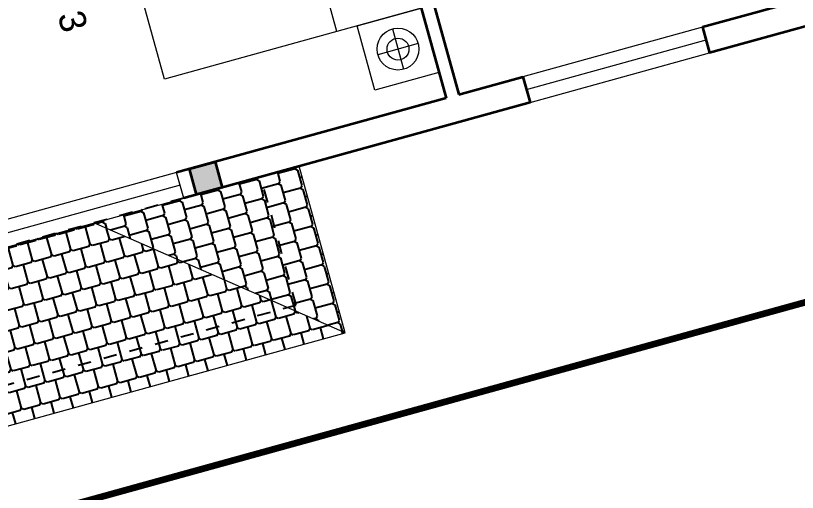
# Model space of a CAD drawing. Header units: metres. Extents: x 568332 to 569219, y 2065964 to 2066430.
# Drawn here: x 568459.51 to 568465.38, y 2066318.58 to 2066322.17 of the extents above; entities that cross this region are included whole.
import ezdxf

# ---------------------------------------------------------------- set-up
doc = ezdxf.new("R2010")
doc.units = ezdxf.units.M
doc.linetypes.add('HIDDEN', pattern=[0.375, 0.25, -0.125])
doc.layers.get('0').update_dxf_attribs({"linetype": 'CONTINUOUS'})
doc.layers.get('DEFPOINTS').update_dxf_attribs({"linetype": 'CONTINUOUS'})
for name, color, linetype, lineweight in [('-CONCRETE', 1, 'CONTINUOUS', 35), ('-DIM', 9, 'CONTINUOUS', 13), ('-DOOR', 137, 'CONTINUOUS', 9), ('-FURNITURE', 46, 'CONTINUOUS', 9), ('-LINE1', 7, 'CONTINUOUS', 18), ('-WALL', 4, 'CONTINUOUS', 35), ('TEXT25', 2, 'CONTINUOUS', 13)]:
    doc.layers.add(name, color=color, linetype=linetype, lineweight=lineweight)
doc.layers.add('-RANH GIOI LO DAT', color=12, linetype='CONTINUOUS')
doc.layers.add('13. NET HATCH', color=252, linetype='CONTINUOUS')
doc.styles.add('SVN_AVO_thuong', font='')
doc.styles.get('SVN_AVO_thuong').set_extended_font_data('SVN-Avo')

# ---------------------------------------------------------------- blocks, each defined once
blk = doc.blocks.new('M38-T3')
at = {"layer": '-RANH GIOI LO DAT', "linetype": 'HIDDEN', "ltscale": 10, "const_width": 50}
blk.add_lwpolyline([(195930.0155116593, -1416971.489460663), (195930.0155121212, -1437239.588784412), (204930.0155121212, -1437178.544911579), (204930.015512598, -1416971.48946114)], close=True, dxfattribs=at)
blk = doc.blocks.new('G1600')
for p, q in [((137477.0741823114, -212827.2147267315), (139077.0741823114, -212827.2147267327)), ((137227.6935681712, -213391.7193460799), (137227.6935681718, -213076.8871672568)), ((139326.4547964507, -213391.7193460799), (139326.4547964501, -213076.8871672568)), ((137385.1096575831, -213234.3032566686), (137070.2774787599, -213234.3032566681)), ((139169.0387070388, -213234.3032566686), (139483.870885862, -213234.3032566681))]:
    blk.add_line(p, q)
blk.add_lwpolyline([(137477.074182311, -213484.2147267315), (137477.0741823123, -211484.2147267315), (139077.0741823123, -211484.2147267327), (139077.074182311, -213484.2147267327), (137477.074182311, -213484.2147267315)])
for points in [[(136977.074182316, -213484.2147267311), (136977.0741823163, -212984.3917867657), (137477.0741823113, -212984.3917867661), (137477.074182311, -213484.2147267315)], [(137617.074182311, -213375.2147267316), (137617.0741823112, -212998.7147267316), (138234.5741823112, -212998.714726732), (138234.574182311, -213375.214726732)], [(138937.074182311, -213375.2147267325), (138937.0741823112, -212998.7147267325), (138319.5741823112, -212998.7147267321), (138319.574182311, -213375.2147267321)], [(139577.0741823059, -213484.2147267331), (139577.0741823062, -212984.3917867677), (139077.0741823113, -212984.3917867673), (139077.074182311, -213484.2147267327)]]:
    blk.add_lwpolyline(points, close=True)
for centre, radius in [((137227.6935681715, -213234.3032566684), 157.4160894116067), ((139326.4547964504, -213234.3032566684), 157.4160894116067), ((137227.6935681715, -213234.3032566684), 82.41608941160666), ((139326.4547964504, -213234.3032566684), 82.41608941160666)]:
    blk.add_circle(centre, radius)
blk = doc.blocks.new('A$C5C575821')
at = {"layer": '-CONCRETE'}
h = blk.add_hatch(color=256, dxfattribs=at)
h.dxf.hatch_style = 1
h.paths.add_polyline_path([(-0.00237559899687767, 200.0000000000146), (-0.00237559899687767, 1.455191522836685e-11), (199.9976244010031, 1.455191522836685e-11), (199.9976244010031, 200.0000000000146)])
blk.add_lwpolyline([(-0.00237559899687767, 1.455191522836685e-11), (199.9976244010031, 1.455191522836685e-11), (199.9976244010031, 200.0000000000146), (-0.00237559899687767, 200.0000000000146)], close=True, dxfattribs=at)
blk = doc.blocks.new('A$C4D045CFB')
at = {"layer": '13. NET HATCH'}
h = blk.add_hatch(dxfattribs=at)
h.set_pattern_fill('MAIGO-12', color=256, scale=300, angle=180)
h.set_pattern_definition([(180, (-90, 1.102182119232618e-14), (-75.00000000000001, -150), [120, -30, 120, -30]), (270, (-75, -14.99999999999999), (74.99999999999997, -150), [135, -165]), (225, (-60, 7.34788079488412e-15), (-75.00000000142688, -150.0000000028537), [21.213203436, -403.0508652]), (315, (-90, 1.102182119232618e-14), (75.00000000142684, -150.0000000028537), [21.213203436, -403.0508652])])
h.paths.add_polyline_path([(1299.999119955668, 6100.494044825784), (1299.953723877203, 5215.284894083044), (1299.999119955668, 5229.592269479996), (1299.999119955668, 4500.000660992693), (-0.0008800443320069462, 6100.494044825784)])
h = blk.add_hatch(dxfattribs=at)
h.set_pattern_fill('MAIGO-12', color=256, scale=300, angle=270)
h.set_pattern_definition([(270, (-1.653273178848927e-14, -90), (150, -75.00000000000003), [120, -30, 120, -30]), (0, (14.99999999999999, -75), (150, 74.99999999999996), [135, -165]), (315, (-1.102182119232618e-14, -60), (150.0000000028537, -75.0000000014269), [21.213203436, -403.0508652]), (45, (-1.653273178848927e-14, -90), (150.0000000028537, 75.00000000142683), [21.213203436, -403.0508652])])
h.paths.add_polyline_path([(-0.0008800443320069462, 6100.494044825784), (1299.999119955668, 4500.000660992693), (1299.999119955668, 1300.000660992693), (-0.0008800443320069462, 0.000660992693156004)])
at = {"layer": '-LINE1'}
for p, q in [((-0.0008800443320069462, 0.000660992693156004), (-0.0008800443320069462, 6100.494044825784)), ((-0.0008800443320069462, 6100.494044825784), (1299.999119955668, 6100.494044825784)), ((-0.0008800443320069462, 6100.494044825784), (1299.999119955668, 4500.000660992693))]:
    blk.add_line(p, q, dxfattribs=at)
at = {"layer": 'DEFPOINTS', "linetype": 'HIDDEN', "ltscale": 5}
blk.add_lwpolyline([(1299.999119955668, 300.0006609926932), (299.999119955668, 300.0006609926932), (299.999119955668, 5800.494044825784), (1299.999119955668, 5800.494044825784)], close=True, dxfattribs=at)
blk = doc.blocks.new('M39-T3')
at = {"layer": '-DOOR'}
for points in [[(204384.3554310902, -1486901.731741847), (204184.3554311649, -1486901.731741847), (204184.3554311563, -1488301.731741844), (204384.3554310816, -1488301.731741844)], [(204384.355431129, -1491002.220170008), (204184.3554311435, -1491002.220170008), (204184.3554311435, -1492402.220170008), (204384.355431129, -1492402.220170008)]]:
    blk.add_lwpolyline(points, close=True, dxfattribs=at)
for points in [[(204284.355431119, -1488301.731741844), (204284.3554311276, -1486901.731741847)], [(204284.3554307977, -1491002.220170008), (204284.3554311362, -1492402.220170008)]]:
    blk.add_lwpolyline(points, dxfattribs=at)
at = {"layer": '-RANH GIOI LO DAT', "linetype": 'HIDDEN', "ltscale": 10, "const_width": 50}
blk.add_lwpolyline([(197384.3554308799, -1483201.731742124), (197384.3554313568, -1503530.874939661), (206384.3554308799, -1503469.83106635), (206384.3554308799, -1483201.731743078)], close=True, dxfattribs=at)
at = {"layer": '-WALL', "linetype": 'Continuous', "ltscale": 10}
for p, q in [((204384.3554310757, -1485201.731741844), (204384.3554310902, -1486901.731741847)), ((204184.355431078, -1485401.731741847), (204184.3554310903, -1486901.731741847)), ((204184.3554311591, -1486901.731741847), (204384.3554311591, -1486901.731741847)), ((204184.3554311036, -1488301.731741844), (204184.3554311091, -1488301.674986308)), ((204184.3554311563, -1488301.731741844), (204384.3554311025, -1488301.731741844)), ((204184.3554311163, -1488801.731741141), (204184.3554311563, -1488301.731741844)), ((204384.3554311025, -1488301.731741844), (204384.3554312407, -1491002.220170008)), ((204184.3554311174, -1488901.731741141), (204184.3554310782, -1491002.220170008))]:
    blk.add_line(p, q, dxfattribs=at)
at = {"layer": '-WALL'}
for p, q in [((200484.355431016, -1488801.731741141), (204184.3554311163, -1488801.731741141)), ((200484.355431016, -1488901.731741141), (204184.3554311174, -1488901.731741141))]:
    blk.add_line(p, q, dxfattribs=at)
at = {"layer": '-FURNITURE', "rotation": 180}
for p in [(340961.4296134021, -1698885.94646835), (340961.4296134334, -1702385.946467872)]:
    blk.add_blockref('G1600', p, dxfattribs=at)
at = {"layer": '-WALL', "xscale": -1}
for name, p in [('A$C4D045CFB', (205684.3545511964, -1496202.220830926)), ('A$C5C575821', (204384.3530554139, -1490902.708599205))]:
    blk.add_blockref(name, p, dxfattribs=at)
at = {"layer": 'TEXT25', "style": 'SVN_AVO_thuong'}
blk.add_text('P. NGỦ 3', height=200, rotation=359.9999999899487, dxfattribs=at).set_placement((201810.6227640302, -1491550.239010442))

msp = doc.modelspace()

# ---------------------------------------------------------------- block references
at = {"layer": '-DIM', "xscale": 0.001, "yscale": 0.001, "zscale": 0.001, "rotation": 285.4590240775414}
msp.add_blockref('M38-T3', (569782.3016752491, 2066887.479523119), dxfattribs=at)

# ---------------------------------------------------------------- next in the draw order: block references
at = {"layer": '-DIM', "xscale": 0.001, "yscale": 0.001, "zscale": 0.001, "rotation": 285.4590240781233}
msp.add_blockref('M39-T3', (569843.3491997421, 2066915.209253898), dxfattribs=at)

doc.saveas('drawing.dxf')
